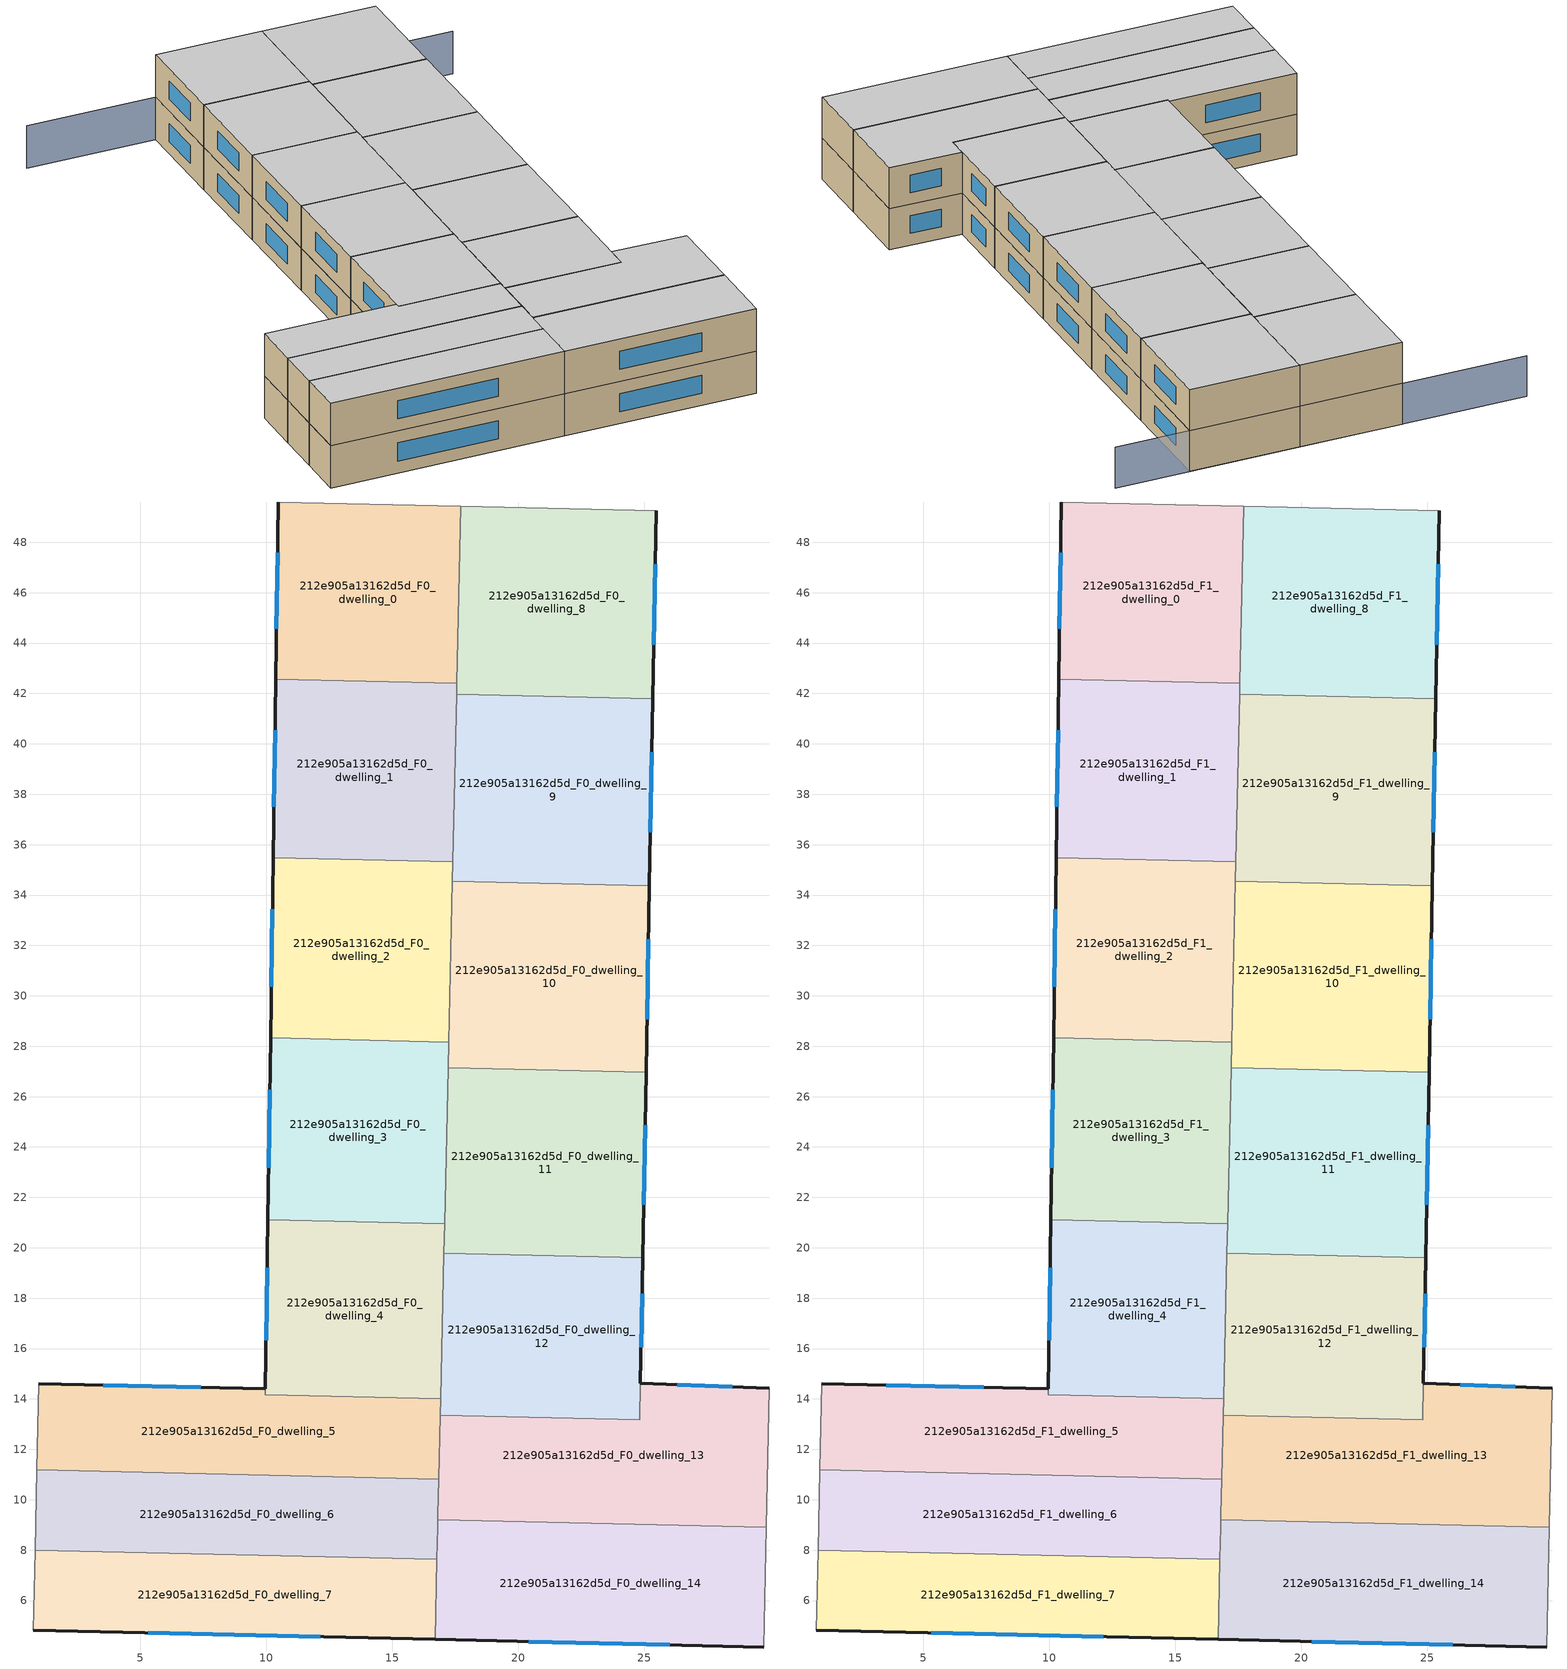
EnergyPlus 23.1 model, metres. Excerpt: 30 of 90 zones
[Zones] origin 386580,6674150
212e905a13162d5d_F0_dwelling_0
 floor ground (EU_floor_Construction): 17.72,49.43 17.56,42.4 10.37,42.57 10.47,49.6 z0
 wall outside (EU_wall_Construction): 10.47,49.6 10.37,42.57 z0:3
 wall to 212e905a13162d5d_F0_dwelling_1 (EU_wall_Construction): 10.37,42.57 17.56,42.4 z0:3
 wall adiabatic (EU_wall_Construction): 17.72,49.43 10.47,49.6 z0:3
 wall to 212e905a13162d5d_F0_dwelling_8 (EU_wall_Construction): 17.56,42.4 17.72,49.43 z0:3
 window (EU_Window_Construction): 10.44,47.59 10.4,44.58 z0.86:2.14
212e905a13162d5d_F0_dwelling_1
 floor ground (EU_floor_Construction): 17.56,42.4 17.4,35.31 10.27,35.48 10.37,42.57 z0
 wall outside (EU_wall_Construction): 10.37,42.57 10.27,35.48 z0:3
 wall to 212e905a13162d5d_F0_dwelling_2 (EU_wall_Construction): 10.27,35.48 17.4,35.31 z0:3
 wall to 212e905a13162d5d_F0_dwelling_9 (EU_wall_Construction): 17.39,35.31 17.55,41.97 z0:3
 wall to 212e905a13162d5d_F0_dwelling_8 (EU_wall_Construction): 17.55,41.97 17.56,42.4 z0:3
 window (EU_Window_Construction): 10.34,40.54 10.3,37.5 z0.86:2.14
212e905a13162d5d_F0_dwelling_10
 floor ground (EU_floor_Construction): 25.2,34.36 25.07,26.96 17.21,27.14 17.38,34.54 z0
 wall outside (EU_wall_Construction): 25.07,26.96 25.2,34.36 z0:3
 wall to 212e905a13162d5d_F0_dwelling_9 (EU_wall_Construction): 25.2,34.36 17.38,34.54 z0:3
 wall to 212e905a13162d5d_F0_dwelling_11 (EU_wall_Construction): 17.21,27.14 25.07,26.96 z0:3
 wall to 212e905a13162d5d_F0_dwelling_2 (EU_wall_Construction): 17.38,34.54 17.23,28.17 z0:3
 wall to 212e905a13162d5d_F0_dwelling_3 (EU_wall_Construction): 17.23,28.17 17.21,27.14 z0:3
 window (EU_Window_Construction): 25.1,29.08 25.16,32.25 z0.86:2.14
212e905a13162d5d_F0_dwelling_11
 floor ground (EU_floor_Construction): 25.07,26.96 24.93,19.6 17.04,19.78 17.21,27.14 z0
 wall outside (EU_wall_Construction): 24.93,19.6 25.07,26.96 z0:3
 wall to 212e905a13162d5d_F0_dwelling_12 (EU_wall_Construction): 17.04,19.78 24.93,19.6 z0:3
 wall to 212e905a13162d5d_F0_dwelling_3 (EU_wall_Construction): 17.21,27.14 17.07,20.96 z0:3
 wall to 212e905a13162d5d_F0_dwelling_4 (EU_wall_Construction): 17.07,20.96 17.04,19.78 z0:3
 window (EU_Window_Construction): 24.97,21.7 25.03,24.86 z0.86:2.14
212e905a13162d5d_F0_dwelling_12
 floor ground (EU_floor_Construction): 24.93,19.6 24.81,13.17 16.9,13.35 17.04,19.78 z0
 wall outside (EU_wall_Construction): 24.84,14.63 24.93,19.6 z0:3
 wall to 212e905a13162d5d_F0_dwelling_13 (EU_wall_Construction): 16.9,13.35 24.81,13.17 / 24.82,13.17 24.84,14.63 z0:3
 wall to 212e905a13162d5d_F0_dwelling_4 (EU_wall_Construction): 17.04,19.78 16.91,14 z0:3
 wall to 212e905a13162d5d_F0_dwelling_5 (EU_wall_Construction): 16.91,14 16.9,13.35 z0:3
 window (EU_Window_Construction): 24.87,16.05 24.91,18.18 z0.86:2.14
212e905a13162d5d_F0_dwelling_13
 floor ground (EU_floor_Construction): 29.95,14.42 29.83,8.91 16.8,9.2 16.8,9.4 16.9,13.35 24.82,13.17 24.84,14.63 z0
 wall outside (EU_wall_Construction): 29.95,14.42 24.84,14.63 z0:3
 wall adiabatic (EU_wall_Construction): 29.83,8.91 29.95,14.42 z0:3
 wall to 212e905a13162d5d_F0_dwelling_14 (EU_wall_Construction): 16.8,9.2 29.83,8.91 z0:3
 wall to 212e905a13162d5d_F0_dwelling_6 (EU_wall_Construction): 16.84,10.82 16.81,9.4 16.8,9.2 z0:3
 wall to 212e905a13162d5d_F0_dwelling_5 (EU_wall_Construction): 16.9,13.35 16.84,10.82 z0:3
 window (EU_Window_Construction): 28.49,14.48 26.3,14.57 z0.86:2.14
212e905a13162d5d_F0_dwelling_14
 floor ground (EU_floor_Construction): 29.83,8.91 29.73,4.16 16.69,4.45 16.79,8.9 16.8,9.2 z0
 wall outside (EU_wall_Construction): 16.69,4.45 29.73,4.16 z0:3
 wall adiabatic (EU_wall_Construction): 29.73,4.16 29.83,8.91 z0:3
 wall to 212e905a13162d5d_F0_dwelling_7 (EU_wall_Construction): 16.77,7.64 16.69,4.45 z0:3
 wall to 212e905a13162d5d_F0_dwelling_6 (EU_wall_Construction): 16.8,9.2 16.79,8.9 16.77,7.64 z0:3
 window (EU_Window_Construction): 20.42,4.37 26.01,4.24 z0.86:2.14
212e905a13162d5d_F0_dwelling_2
 floor ground (EU_floor_Construction): 17.4,35.31 17.23,28.17 10.16,28.33 10.27,35.48 z0
 wall outside (EU_wall_Construction): 10.27,35.48 10.16,28.33 z0:3
 wall to 212e905a13162d5d_F0_dwelling_3 (EU_wall_Construction): 10.16,28.33 17.23,28.17 z0:3
 wall to 212e905a13162d5d_F0_dwelling_9 (EU_wall_Construction): 17.38,34.54 17.39,35.31 z0:3
 window (EU_Window_Construction): 10.24,33.43 10.19,30.37 z0.86:2.14
212e905a13162d5d_F0_dwelling_3
 floor ground (EU_floor_Construction): 17.23,28.17 17.07,20.96 10.06,21.12 10.16,28.33 z0
 wall outside (EU_wall_Construction): 10.16,28.33 10.06,21.12 z0:3
 wall to 212e905a13162d5d_F0_dwelling_4 (EU_wall_Construction): 10.06,21.12 17.07,20.96 z0:3
 window (EU_Window_Construction): 10.13,26.27 10.09,23.18 z0.86:2.14
212e905a13162d5d_F0_dwelling_4
 floor ground (EU_floor_Construction): 17.07,20.96 16.91,14 9.96,14.16 9.96,14.4 10.06,21.12 z0
 wall outside (EU_wall_Construction): 10.06,21.12 9.96,14.4 z0:3
 wall to 212e905a13162d5d_F0_dwelling_5 (EU_wall_Construction): 9.96,14.4 9.96,14.16 16.91,14 z0:3
 window (EU_Window_Construction): 10.03,19.2 9.99,16.32 z0.86:2.14
212e905a13162d5d_F0_dwelling_5
 floor ground (EU_floor_Construction): 16.91,14 16.84,10.82 0.89,11.18 0.96,14.61 9.96,14.4 9.96,14.16 z0
 wall outside (EU_wall_Construction): 9.96,14.4 0.96,14.61 z0:3
 wall to 212e905a13162d5d_F0_dwelling_6 (EU_wall_Construction): 0.89,11.18 16.84,10.82 z0:3
 wall adiabatic (EU_wall_Construction): 0.96,14.61 0.89,11.18 z0:3
 window (EU_Window_Construction): 7.39,14.46 3.53,14.55 z0.86:2.14
212e905a13162d5d_F0_dwelling_6
 floor ground (EU_floor_Construction): 16.84,10.82 16.77,7.64 0.82,8 0.89,11.18 z0
 wall to 212e905a13162d5d_F0_dwelling_7 (EU_wall_Construction): 0.82,8 16.77,7.64 z0:3
 wall adiabatic (EU_wall_Construction): 0.89,11.18 0.82,8 z0:3
212e905a13162d5d_F0_dwelling_7
 floor ground (EU_floor_Construction): 16.77,7.64 16.69,4.45 0.75,4.82 0.82,8 z0
 wall outside (EU_wall_Construction): 0.75,4.82 16.69,4.45 z0:3
 wall adiabatic (EU_wall_Construction): 0.82,8 0.75,4.82 z0:3
 window (EU_Window_Construction): 5.31,4.72 12.14,4.56 z0.86:2.14
212e905a13162d5d_F0_dwelling_8
 floor ground (EU_floor_Construction): 25.47,49.26 25.33,41.79 17.55,41.97 17.72,49.43 z0
 wall outside (EU_wall_Construction): 25.33,41.79 25.47,49.26 z0:3
 wall adiabatic (EU_wall_Construction): 25.47,49.26 17.72,49.43 z0:3
 wall to 212e905a13162d5d_F0_dwelling_9 (EU_wall_Construction): 17.55,41.97 25.33,41.79 z0:3
 window (EU_Window_Construction): 25.37,43.93 25.43,47.13 z0.86:2.14
212e905a13162d5d_F0_dwelling_9
 floor ground (EU_floor_Construction): 25.33,41.79 25.2,34.36 17.38,34.54 17.55,41.97 z0
 wall outside (EU_wall_Construction): 25.2,34.36 25.33,41.79 z0:3
 window (EU_Window_Construction): 25.24,36.49 25.29,39.67 z0.86:2.14
212e905a13162d5d_F1_dwelling_0
 floor to 212e905a13162d5d_F0_dwelling_0 (EU_floor_Construction): 17.72,49.43 17.56,42.4 10.37,42.57 10.47,49.6 z3
 wall outside (EU_wall_Construction): 10.47,49.6 10.37,42.57 z3:6
 wall to 212e905a13162d5d_F1_dwelling_1 (EU_wall_Construction): 10.37,42.57 17.56,42.4 z3:6
 wall adiabatic (EU_wall_Construction): 17.72,49.43 10.47,49.6 z3:6
 wall to 212e905a13162d5d_F1_dwelling_8 (EU_wall_Construction): 17.56,42.4 17.72,49.43 z3:6
 window (EU_Window_Construction): 10.44,47.59 10.4,44.58 z3.86:5.14
 ceiling to 212e905a13162d5d_F2_dwelling_0 (EU_floor_Construction): 17.56,42.4 17.72,49.43 10.47,49.6 10.37,42.57 z6
212e905a13162d5d_F1_dwelling_1
 floor to 212e905a13162d5d_F0_dwelling_1 (EU_floor_Construction): 17.56,42.4 17.4,35.31 10.27,35.48 10.37,42.57 z3
 wall outside (EU_wall_Construction): 10.37,42.57 10.27,35.48 z3:6
 wall to 212e905a13162d5d_F1_dwelling_2 (EU_wall_Construction): 10.27,35.48 17.4,35.31 z3:6
 wall to 212e905a13162d5d_F1_dwelling_9 (EU_wall_Construction): 17.39,35.31 17.55,41.97 z3:6
 wall to 212e905a13162d5d_F1_dwelling_8 (EU_wall_Construction): 17.55,41.97 17.56,42.4 z3:6
 window (EU_Window_Construction): 10.34,40.54 10.3,37.5 z3.86:5.14
 ceiling to 212e905a13162d5d_F2_dwelling_1 (EU_floor_Construction): 17.4,35.31 17.56,42.4 10.37,42.57 10.27,35.48 z6
212e905a13162d5d_F1_dwelling_10
 floor to 212e905a13162d5d_F0_dwelling_10 (EU_floor_Construction): 25.2,34.36 25.07,26.96 17.21,27.14 17.38,34.54 z3
 wall outside (EU_wall_Construction): 25.07,26.96 25.2,34.36 z3:6
 wall to 212e905a13162d5d_F1_dwelling_9 (EU_wall_Construction): 25.2,34.36 17.38,34.54 z3:6
 wall to 212e905a13162d5d_F1_dwelling_11 (EU_wall_Construction): 17.21,27.14 25.07,26.96 z3:6
 wall to 212e905a13162d5d_F1_dwelling_2 (EU_wall_Construction): 17.38,34.54 17.23,28.17 z3:6
 wall to 212e905a13162d5d_F1_dwelling_3 (EU_wall_Construction): 17.23,28.17 17.21,27.14 z3:6
 window (EU_Window_Construction): 25.1,29.08 25.16,32.25 z3.86:5.14
 ceiling to 212e905a13162d5d_F2_dwelling_10 (EU_floor_Construction): 25.07,26.96 25.2,34.36 17.38,34.54 17.21,27.14 z6
212e905a13162d5d_F1_dwelling_11
 floor to 212e905a13162d5d_F0_dwelling_11 (EU_floor_Construction): 25.07,26.96 24.93,19.6 17.04,19.78 17.21,27.14 z3
 wall outside (EU_wall_Construction): 24.93,19.6 25.07,26.96 z3:6
 wall to 212e905a13162d5d_F1_dwelling_12 (EU_wall_Construction): 17.04,19.78 24.93,19.6 z3:6
 wall to 212e905a13162d5d_F1_dwelling_3 (EU_wall_Construction): 17.21,27.14 17.07,20.96 z3:6
 wall to 212e905a13162d5d_F1_dwelling_4 (EU_wall_Construction): 17.07,20.96 17.04,19.78 z3:6
 window (EU_Window_Construction): 24.97,21.7 25.03,24.86 z3.86:5.14
 ceiling to 212e905a13162d5d_F2_dwelling_11 (EU_floor_Construction): 24.93,19.6 25.07,26.96 17.21,27.14 17.04,19.78 z6
212e905a13162d5d_F1_dwelling_12
 floor to 212e905a13162d5d_F0_dwelling_12 (EU_floor_Construction): 24.93,19.6 24.81,13.17 16.9,13.35 17.04,19.78 z3
 wall outside (EU_wall_Construction): 24.84,14.63 24.93,19.6 z3:6
 wall to 212e905a13162d5d_F1_dwelling_13 (EU_wall_Construction): 16.9,13.35 24.81,13.17 / 24.82,13.17 24.84,14.63 z3:6
 wall to 212e905a13162d5d_F1_dwelling_4 (EU_wall_Construction): 17.04,19.78 16.91,14 z3:6
 wall to 212e905a13162d5d_F1_dwelling_5 (EU_wall_Construction): 16.91,14 16.9,13.35 z3:6
 window (EU_Window_Construction): 24.87,16.05 24.91,18.18 z3.86:5.14
 ceiling to 212e905a13162d5d_F2_dwelling_12 (EU_floor_Construction): 24.81,13.17 24.93,19.6 17.04,19.78 16.9,13.35 z6
212e905a13162d5d_F1_dwelling_13
 floor to 212e905a13162d5d_F0_dwelling_13 (EU_floor_Construction): 29.95,14.42 29.83,8.91 16.8,9.2 16.8,9.4 16.9,13.35 24.82,13.17 24.84,14.63 z3
 wall outside (EU_wall_Construction): 29.95,14.42 24.84,14.63 z3:6
 wall adiabatic (EU_wall_Construction): 29.83,8.91 29.95,14.42 z3:6
 wall to 212e905a13162d5d_F1_dwelling_14 (EU_wall_Construction): 16.8,9.2 29.83,8.91 z3:6
 wall to 212e905a13162d5d_F1_dwelling_6 (EU_wall_Construction): 16.84,10.82 16.81,9.4 16.8,9.2 z3:6
 wall to 212e905a13162d5d_F1_dwelling_5 (EU_wall_Construction): 16.9,13.35 16.84,10.82 z3:6
 window (EU_Window_Construction): 28.49,14.48 26.3,14.57 z3.86:5.14
 ceiling to 212e905a13162d5d_F2_dwelling_13 (EU_floor_Construction): 29.83,8.91 29.95,14.42 24.84,14.63 24.82,13.17 16.9,13.35 16.8,9.4 16.8,9.2 z6
212e905a13162d5d_F1_dwelling_14
 floor to 212e905a13162d5d_F0_dwelling_14 (EU_floor_Construction): 29.83,8.91 29.73,4.16 16.69,4.45 16.79,8.9 16.8,9.2 z3
 wall outside (EU_wall_Construction): 16.69,4.45 29.73,4.16 z3:6
 wall adiabatic (EU_wall_Construction): 29.73,4.16 29.83,8.91 z3:6
 wall to 212e905a13162d5d_F1_dwelling_7 (EU_wall_Construction): 16.77,7.64 16.69,4.45 z3:6
 wall to 212e905a13162d5d_F1_dwelling_6 (EU_wall_Construction): 16.8,9.2 16.79,8.9 16.77,7.64 z3:6
 window (EU_Window_Construction): 20.42,4.37 26.01,4.24 z3.86:5.14
 ceiling to 212e905a13162d5d_F2_dwelling_14 (EU_floor_Construction): 29.73,4.16 29.83,8.91 16.8,9.2 16.79,8.9 16.69,4.45 z6
212e905a13162d5d_F1_dwelling_2
 floor to 212e905a13162d5d_F0_dwelling_2 (EU_floor_Construction): 17.4,35.31 17.23,28.17 10.16,28.33 10.27,35.48 z3
 wall outside (EU_wall_Construction): 10.27,35.48 10.16,28.33 z3:6
 wall to 212e905a13162d5d_F1_dwelling_3 (EU_wall_Construction): 10.16,28.33 17.23,28.17 z3:6
 wall to 212e905a13162d5d_F1_dwelling_9 (EU_wall_Construction): 17.38,34.54 17.39,35.31 z3:6
 window (EU_Window_Construction): 10.24,33.43 10.19,30.37 z3.86:5.14
 ceiling to 212e905a13162d5d_F2_dwelling_2 (EU_floor_Construction): 17.23,28.17 17.4,35.31 10.27,35.48 10.16,28.33 z6
212e905a13162d5d_F1_dwelling_3
 floor to 212e905a13162d5d_F0_dwelling_3 (EU_floor_Construction): 17.23,28.17 17.07,20.96 10.06,21.12 10.16,28.33 z3
 wall outside (EU_wall_Construction): 10.16,28.33 10.06,21.12 z3:6
 wall to 212e905a13162d5d_F1_dwelling_4 (EU_wall_Construction): 10.06,21.12 17.07,20.96 z3:6
 window (EU_Window_Construction): 10.13,26.27 10.09,23.18 z3.86:5.14
 ceiling to 212e905a13162d5d_F2_dwelling_3 (EU_floor_Construction): 17.07,20.96 17.23,28.17 10.16,28.33 10.06,21.12 z6
212e905a13162d5d_F1_dwelling_4
 floor to 212e905a13162d5d_F0_dwelling_4 (EU_floor_Construction): 17.07,20.96 16.91,14 9.96,14.16 9.96,14.4 10.06,21.12 z3
 wall outside (EU_wall_Construction): 10.06,21.12 9.96,14.4 z3:6
 wall to 212e905a13162d5d_F1_dwelling_5 (EU_wall_Construction): 9.96,14.4 9.96,14.16 16.91,14 z3:6
 window (EU_Window_Construction): 10.03,19.2 9.99,16.32 z3.86:5.14
 ceiling to 212e905a13162d5d_F2_dwelling_4 (EU_floor_Construction): 16.91,14 17.07,20.96 10.06,21.12 9.96,14.4 9.96,14.16 z6
212e905a13162d5d_F1_dwelling_5
 floor to 212e905a13162d5d_F0_dwelling_5 (EU_floor_Construction): 16.91,14 16.84,10.82 0.89,11.18 0.96,14.61 9.96,14.4 9.96,14.16 z3
 wall outside (EU_wall_Construction): 9.96,14.4 0.96,14.61 z3:6
 wall to 212e905a13162d5d_F1_dwelling_6 (EU_wall_Construction): 0.89,11.18 16.84,10.82 z3:6
 wall adiabatic (EU_wall_Construction): 0.96,14.61 0.89,11.18 z3:6
 window (EU_Window_Construction): 7.39,14.46 3.53,14.55 z3.86:5.14
 ceiling to 212e905a13162d5d_F2_dwelling_5 (EU_floor_Construction): 16.84,10.82 16.91,14 9.96,14.16 9.96,14.4 0.96,14.61 0.89,11.18 z6
212e905a13162d5d_F1_dwelling_6
 floor to 212e905a13162d5d_F0_dwelling_6 (EU_floor_Construction): 16.84,10.82 16.77,7.64 0.82,8 0.89,11.18 z3
 wall to 212e905a13162d5d_F1_dwelling_7 (EU_wall_Construction): 0.82,8 16.77,7.64 z3:6
 wall adiabatic (EU_wall_Construction): 0.89,11.18 0.82,8 z3:6
 ceiling to 212e905a13162d5d_F2_dwelling_6 (EU_floor_Construction): 16.77,7.64 16.84,10.82 0.89,11.18 0.82,8 z6
212e905a13162d5d_F1_dwelling_7
 floor to 212e905a13162d5d_F0_dwelling_7 (EU_floor_Construction): 16.77,7.64 16.69,4.45 0.75,4.82 0.82,8 z3
 wall outside (EU_wall_Construction): 0.75,4.82 16.69,4.45 z3:6
 wall adiabatic (EU_wall_Construction): 0.82,8 0.75,4.82 z3:6
 window (EU_Window_Construction): 5.31,4.72 12.14,4.56 z3.86:5.14
 ceiling to 212e905a13162d5d_F2_dwelling_7 (EU_floor_Construction): 16.69,4.45 16.77,7.64 0.82,8 0.75,4.82 z6
212e905a13162d5d_F1_dwelling_8
 floor to 212e905a13162d5d_F0_dwelling_8 (EU_floor_Construction): 25.47,49.26 25.33,41.79 17.55,41.97 17.72,49.43 z3
 wall outside (EU_wall_Construction): 25.33,41.79 25.47,49.26 z3:6
 wall adiabatic (EU_wall_Construction): 25.47,49.26 17.72,49.43 z3:6
 wall to 212e905a13162d5d_F1_dwelling_9 (EU_wall_Construction): 17.55,41.97 25.33,41.79 z3:6
 window (EU_Window_Construction): 25.37,43.93 25.43,47.13 z3.86:5.14
 ceiling to 212e905a13162d5d_F2_dwelling_8 (EU_floor_Construction): 25.33,41.79 25.47,49.26 17.72,49.43 17.55,41.97 z6
212e905a13162d5d_F1_dwelling_9
 floor to 212e905a13162d5d_F0_dwelling_9 (EU_floor_Construction): 25.33,41.79 25.2,34.36 17.38,34.54 17.55,41.97 z3
 wall outside (EU_wall_Construction): 25.2,34.36 25.33,41.79 z3:6
 window (EU_Window_Construction): 25.24,36.49 25.29,39.67 z3.86:5.14
 ceiling to 212e905a13162d5d_F2_dwelling_9 (EU_floor_Construction): 25.2,34.36 25.33,41.79 17.55,41.97 17.38,34.54 z6
shading: 30.73,49.14 1.69,49.8 z0:3
[Building]
EU S2 Campaign: North Axis=0; Terrain=City; Solar Distribution=FullExterior
[Site:Location]
Helsinki-Vantaa.AP: Latitude=60.317; Longitude=24.963; Time Zone=2; Elevation=54.6
[SizingPeriod:WeatherFileDays]
AnnualSizingPeriod: Begin Month=1; Begin Day of Month=1; End Month=12; End Day of Month=31; Day of Week for Start Day=Monday; Use Weather File Daylight Saving Period=No; Use Weather File Rain and Snow Indicators=No
[MATERIAL]
EU_InternalMass_Material: Roughness=MediumRough; Thickness=0.1; Conductivity=1; Density=1800; Specific Heat=900; Thermal Absorptance=0.9; Solar Absorptance=0.7; Visible Absorptance=0.7
[MATERIAL:NOMASS] Roughness=MediumRough; Thermal Absorptance=0.9; Solar Absorptance=0.7; Visible Absorptance=0.7
Name | Thermal Resistance
EU_wall_NoMass | 1.10183
EU_floor_NoMass | 1.70606
[WINDOWMATERIAL:SIMPLEGLAZINGSYSTEM]
EU_Window_SimpleGlazing: UFactor=3.11035; Solar Heat Gain Coefficient=0.8; Visible Transmittance=0.8
[CONSTRUCTION]
EU_wall_Construction: EU_wall_NoMass
EU_floor_Construction: EU_floor_NoMass
EU_Window_Construction: EU_Window_SimpleGlazing
EU_InternalMass_Construction: EU_InternalMass_Material
[ZONE] Type=1; Multiplier=1; Ceiling Height=autocalculate; Floor Area=autocalculate; Part of Total Floor Area=Yes
Name | Volume
212e905a13162d5d_F0_dwelling_0; 212e905a13162d5d_F1_dwelling_0 | 152.326
212e905a13162d5d_F0_dwelling_1; 212e905a13162d5d_F1_dwelling_1 | 152.293
212e905a13162d5d_F0_dwelling_10; 212e905a13162d5d_F1_dwelling_10 | 174.07
212e905a13162d5d_F0_dwelling_11; 212e905a13162d5d_F1_dwelling_11 | 174.053
212e905a13162d5d_F0_dwelling_12; 212e905a13162d5d_F1_dwelling_12 | 152.447
212e905a13162d5d_F0_dwelling_13; 212e905a13162d5d_F1_dwelling_13 | 183.902
212e905a13162d5d_F0_dwelling_14; 212e905a13162d5d_F1_dwelling_14 | 185.788
212e905a13162d5d_F0_dwelling_2; 212e905a13162d5d_F1_dwelling_2 | 152.317
212e905a13162d5d_F0_dwelling_3; 212e905a13162d5d_F1_dwelling_3 | 152.309
212e905a13162d5d_F0_dwelling_4 | 145.847
212e905a13162d5d_F1_dwelling_4 | 145.85
212e905a13162d5d_F0_dwelling_5; 212e905a13162d5d_F1_dwelling_5 | 158.778
212e905a13162d5d_F0_dwelling_6; 212e905a13162d5d_F1_dwelling_6 | 152.311
212e905a13162d5d_F0_dwelling_7; 212e905a13162d5d_F1_dwelling_7 | 152.325
212e905a13162d5d_F0_dwelling_8; 212e905a13162d5d_F1_dwelling_8 | 174.056
212e905a13162d5d_F0_dwelling_9; 212e905a13162d5d_F1_dwelling_9 | 174.054
[INTERNALMASS] Construction=EU_InternalMass_Construction
Name | Zone or ZoneList | Surface Area
212e905a13162d5d_F0_dwelling_0_EU_InternalMass | 212e905a13162d5d_F0_dwelling_0 | 50.7753
212e905a13162d5d_F0_dwelling_1_EU_InternalMass | 212e905a13162d5d_F0_dwelling_1 | 50.7646
212e905a13162d5d_F0_dwelling_2_EU_InternalMass | 212e905a13162d5d_F0_dwelling_2 | 50.7723
212e905a13162d5d_F0_dwelling_3_EU_InternalMass | 212e905a13162d5d_F0_dwelling_3 | 50.7694
212e905a13162d5d_F0_dwelling_4_EU_InternalMass | 212e905a13162d5d_F0_dwelling_4 | 48.6167
212e905a13162d5d_F0_dwelling_5_EU_InternalMass | 212e905a13162d5d_F0_dwelling_5 | 52.9255
212e905a13162d5d_F0_dwelling_6_EU_InternalMass | 212e905a13162d5d_F0_dwelling_6 | 50.7703
212e905a13162d5d_F0_dwelling_7_EU_InternalMass | 212e905a13162d5d_F0_dwelling_7 | 50.7749
212e905a13162d5d_F0_dwelling_8_EU_InternalMass | 212e905a13162d5d_F0_dwelling_8 | 58.0188
212e905a13162d5d_F0_dwelling_9_EU_InternalMass | 212e905a13162d5d_F0_dwelling_9 | 58.0183
212e905a13162d5d_F0_dwelling_10_EU_InternalMass | 212e905a13162d5d_F0_dwelling_10 | 58.0234
212e905a13162d5d_F0_dwelling_11_EU_InternalMass | 212e905a13162d5d_F0_dwelling_11 | 58.0184
212e905a13162d5d_F0_dwelling_12_EU_InternalMass | 212e905a13162d5d_F0_dwelling_12 | 50.8318
212e905a13162d5d_F0_dwelling_13_EU_InternalMass | 212e905a13162d5d_F0_dwelling_13 | 61.3002
212e905a13162d5d_F0_dwelling_14_EU_InternalMass | 212e905a13162d5d_F0_dwelling_14 | 61.9298
212e905a13162d5d_F1_dwelling_0_EU_InternalMass | 212e905a13162d5d_F1_dwelling_0 | 50.7753
212e905a13162d5d_F1_dwelling_1_EU_InternalMass | 212e905a13162d5d_F1_dwelling_1 | 50.7646
212e905a13162d5d_F1_dwelling_2_EU_InternalMass | 212e905a13162d5d_F1_dwelling_2 | 50.7723
212e905a13162d5d_F1_dwelling_3_EU_InternalMass | 212e905a13162d5d_F1_dwelling_3 | 50.7694
212e905a13162d5d_F1_dwelling_4_EU_InternalMass | 212e905a13162d5d_F1_dwelling_4 | 48.6167
212e905a13162d5d_F1_dwelling_5_EU_InternalMass | 212e905a13162d5d_F1_dwelling_5 | 52.9255
212e905a13162d5d_F1_dwelling_6_EU_InternalMass | 212e905a13162d5d_F1_dwelling_6 | 50.7703
212e905a13162d5d_F1_dwelling_7_EU_InternalMass | 212e905a13162d5d_F1_dwelling_7 | 50.7749
212e905a13162d5d_F1_dwelling_8_EU_InternalMass | 212e905a13162d5d_F1_dwelling_8 | 58.0188
212e905a13162d5d_F1_dwelling_9_EU_InternalMass | 212e905a13162d5d_F1_dwelling_9 | 58.0183
212e905a13162d5d_F1_dwelling_10_EU_InternalMass | 212e905a13162d5d_F1_dwelling_10 | 58.0234
212e905a13162d5d_F1_dwelling_11_EU_InternalMass | 212e905a13162d5d_F1_dwelling_11 | 58.0184
212e905a13162d5d_F1_dwelling_12_EU_InternalMass | 212e905a13162d5d_F1_dwelling_12 | 50.8318
212e905a13162d5d_F1_dwelling_13_EU_InternalMass | 212e905a13162d5d_F1_dwelling_13 | 61.3002
212e905a13162d5d_F1_dwelling_14_EU_InternalMass | 212e905a13162d5d_F1_dwelling_14 | 61.9298
[OTHEREQUIPMENT] Fuel Type=Electricity; Design Level Calculation Method=Watts/Area; Power per Zone Floor Area=1; Fraction Latent=0; Fraction Radiant=0; Fraction Lost=0; Carbon Dioxide Generation Rate=0; EndUse Subcategory=EU_Step8_InternalGains
Name | Zone or ZoneList or Space or SpaceList | Schedule
EU_Step8_InternalGain_212e905a13162d5d_F0_dwelling_0_f000 | 212e905a13162d5d_F0_dwelling_0 | EU_Step8_GainSchedule_212e905a13162d5d_F0_dwelling_0_f000
EU_Step8_InternalGain_212e905a13162d5d_F0_dwelling_1_f000 | 212e905a13162d5d_F0_dwelling_1 | EU_Step8_GainSchedule_212e905a13162d5d_F0_dwelling_1_f000
EU_Step8_InternalGain_212e905a13162d5d_F0_dwelling_2_f000 | 212e905a13162d5d_F0_dwelling_2 | EU_Step8_GainSchedule_212e905a13162d5d_F0_dwelling_2_f000
EU_Step8_InternalGain_212e905a13162d5d_F0_dwelling_3_f000 | 212e905a13162d5d_F0_dwelling_3 | EU_Step8_GainSchedule_212e905a13162d5d_F0_dwelling_3_f000
EU_Step8_InternalGain_212e905a13162d5d_F0_dwelling_4_f000 | 212e905a13162d5d_F0_dwelling_4 | EU_Step8_GainSchedule_212e905a13162d5d_F0_dwelling_4_f000
EU_Step8_InternalGain_212e905a13162d5d_F0_dwelling_5_f000 | 212e905a13162d5d_F0_dwelling_5 | EU_Step8_GainSchedule_212e905a13162d5d_F0_dwelling_5_f000
EU_Step8_InternalGain_212e905a13162d5d_F0_dwelling_6_f000 | 212e905a13162d5d_F0_dwelling_6 | EU_Step8_GainSchedule_212e905a13162d5d_F0_dwelling_6_f000
EU_Step8_InternalGain_212e905a13162d5d_F0_dwelling_7_f000 | 212e905a13162d5d_F0_dwelling_7 | EU_Step8_GainSchedule_212e905a13162d5d_F0_dwelling_7_f000
EU_Step8_InternalGain_212e905a13162d5d_F0_dwelling_8_f000 | 212e905a13162d5d_F0_dwelling_8 | EU_Step8_GainSchedule_212e905a13162d5d_F0_dwelling_8_f000
EU_Step8_InternalGain_212e905a13162d5d_F0_dwelling_9_f000 | 212e905a13162d5d_F0_dwelling_9 | EU_Step8_GainSchedule_212e905a13162d5d_F0_dwelling_9_f000
EU_Step8_InternalGain_212e905a13162d5d_F0_dwelling_10_f000 | 212e905a13162d5d_F0_dwelling_10 | EU_Step8_GainSchedule_212e905a13162d5d_F0_dwelling_10_f000
EU_Step8_InternalGain_212e905a13162d5d_F0_dwelling_11_f000 | 212e905a13162d5d_F0_dwelling_11 | EU_Step8_GainSchedule_212e905a13162d5d_F0_dwelling_11_f000
EU_Step8_InternalGain_212e905a13162d5d_F0_dwelling_12_f000 | 212e905a13162d5d_F0_dwelling_12 | EU_Step8_GainSchedule_212e905a13162d5d_F0_dwelling_12_f000
EU_Step8_InternalGain_212e905a13162d5d_F0_dwelling_13_f000 | 212e905a13162d5d_F0_dwelling_13 | EU_Step8_GainSchedule_212e905a13162d5d_F0_dwelling_13_f000
EU_Step8_InternalGain_212e905a13162d5d_F0_dwelling_14_f000 | 212e905a13162d5d_F0_dwelling_14 | EU_Step8_GainSchedule_212e905a13162d5d_F0_dwelling_14_f000
EU_Step8_InternalGain_212e905a13162d5d_F1_dwelling_0_f000 | 212e905a13162d5d_F1_dwelling_0 | EU_Step8_GainSchedule_212e905a13162d5d_F1_dwelling_0_f000
EU_Step8_InternalGain_212e905a13162d5d_F1_dwelling_1_f000 | 212e905a13162d5d_F1_dwelling_1 | EU_Step8_GainSchedule_212e905a13162d5d_F1_dwelling_1_f000
EU_Step8_InternalGain_212e905a13162d5d_F1_dwelling_2_f000 | 212e905a13162d5d_F1_dwelling_2 | EU_Step8_GainSchedule_212e905a13162d5d_F1_dwelling_2_f000
EU_Step8_InternalGain_212e905a13162d5d_F1_dwelling_3_f000 | 212e905a13162d5d_F1_dwelling_3 | EU_Step8_GainSchedule_212e905a13162d5d_F1_dwelling_3_f000
EU_Step8_InternalGain_212e905a13162d5d_F1_dwelling_4_f000 | 212e905a13162d5d_F1_dwelling_4 | EU_Step8_GainSchedule_212e905a13162d5d_F1_dwelling_4_f000
EU_Step8_InternalGain_212e905a13162d5d_F1_dwelling_5_f000 | 212e905a13162d5d_F1_dwelling_5 | EU_Step8_GainSchedule_212e905a13162d5d_F1_dwelling_5_f000
EU_Step8_InternalGain_212e905a13162d5d_F1_dwelling_6_f000 | 212e905a13162d5d_F1_dwelling_6 | EU_Step8_GainSchedule_212e905a13162d5d_F1_dwelling_6_f000
EU_Step8_InternalGain_212e905a13162d5d_F1_dwelling_7_f000 | 212e905a13162d5d_F1_dwelling_7 | EU_Step8_GainSchedule_212e905a13162d5d_F1_dwelling_7_f000
EU_Step8_InternalGain_212e905a13162d5d_F1_dwelling_8_f000 | 212e905a13162d5d_F1_dwelling_8 | EU_Step8_GainSchedule_212e905a13162d5d_F1_dwelling_8_f000
EU_Step8_InternalGain_212e905a13162d5d_F1_dwelling_9_f000 | 212e905a13162d5d_F1_dwelling_9 | EU_Step8_GainSchedule_212e905a13162d5d_F1_dwelling_9_f000
EU_Step8_InternalGain_212e905a13162d5d_F1_dwelling_10_f000 | 212e905a13162d5d_F1_dwelling_10 | EU_Step8_GainSchedule_212e905a13162d5d_F1_dwelling_10_f000
EU_Step8_InternalGain_212e905a13162d5d_F1_dwelling_11_f000 | 212e905a13162d5d_F1_dwelling_11 | EU_Step8_GainSchedule_212e905a13162d5d_F1_dwelling_11_f000
EU_Step8_InternalGain_212e905a13162d5d_F1_dwelling_12_f000 | 212e905a13162d5d_F1_dwelling_12 | EU_Step8_GainSchedule_212e905a13162d5d_F1_dwelling_12_f000
EU_Step8_InternalGain_212e905a13162d5d_F1_dwelling_13_f000 | 212e905a13162d5d_F1_dwelling_13 | EU_Step8_GainSchedule_212e905a13162d5d_F1_dwelling_13_f000
EU_Step8_InternalGain_212e905a13162d5d_F1_dwelling_14_f000 | 212e905a13162d5d_F1_dwelling_14 | EU_Step8_GainSchedule_212e905a13162d5d_F1_dwelling_14_f000
[ZONEVENTILATION:DESIGNFLOWRATE] Schedule=EU_AlwaysOn; Design Flow Rate Calculation Method=AirChanges/Hour; Air Changes per Hour=0.756316; Ventilation Type=Natural; Fan Pressure Rise=0; Fan Total Efficiency=1; Constant Term Coefficient=1; Temperature Term Coefficient=0; Velocity Term Coefficient=0; Velocity Squared Term Coefficient=0; Minimum Indoor Temperature=-100; Maximum Indoor Temperature=100; Delta Temperature=-100; Minimum Outdoor Temperature=-100; Maximum Outdoor Temperature=100; Maximum Wind Speed=40
Name | Zone or ZoneList or Space or SpaceList
EU_ConstantAir_212e905a13162d5d_F0_dwelling_0 | 212e905a13162d5d_F0_dwelling_0
EU_ConstantAir_212e905a13162d5d_F0_dwelling_1 | 212e905a13162d5d_F0_dwelling_1
EU_ConstantAir_212e905a13162d5d_F0_dwelling_2 | 212e905a13162d5d_F0_dwelling_2
EU_ConstantAir_212e905a13162d5d_F0_dwelling_3 | 212e905a13162d5d_F0_dwelling_3
EU_ConstantAir_212e905a13162d5d_F0_dwelling_4 | 212e905a13162d5d_F0_dwelling_4
EU_ConstantAir_212e905a13162d5d_F0_dwelling_5 | 212e905a13162d5d_F0_dwelling_5
EU_ConstantAir_212e905a13162d5d_F0_dwelling_6 | 212e905a13162d5d_F0_dwelling_6
EU_ConstantAir_212e905a13162d5d_F0_dwelling_7 | 212e905a13162d5d_F0_dwelling_7
EU_ConstantAir_212e905a13162d5d_F0_dwelling_8 | 212e905a13162d5d_F0_dwelling_8
EU_ConstantAir_212e905a13162d5d_F0_dwelling_9 | 212e905a13162d5d_F0_dwelling_9
EU_ConstantAir_212e905a13162d5d_F0_dwelling_10 | 212e905a13162d5d_F0_dwelling_10
EU_ConstantAir_212e905a13162d5d_F0_dwelling_11 | 212e905a13162d5d_F0_dwelling_11
EU_ConstantAir_212e905a13162d5d_F0_dwelling_12 | 212e905a13162d5d_F0_dwelling_12
EU_ConstantAir_212e905a13162d5d_F0_dwelling_13 | 212e905a13162d5d_F0_dwelling_13
EU_ConstantAir_212e905a13162d5d_F0_dwelling_14 | 212e905a13162d5d_F0_dwelling_14
EU_ConstantAir_212e905a13162d5d_F1_dwelling_0 | 212e905a13162d5d_F1_dwelling_0
EU_ConstantAir_212e905a13162d5d_F1_dwelling_1 | 212e905a13162d5d_F1_dwelling_1
EU_ConstantAir_212e905a13162d5d_F1_dwelling_2 | 212e905a13162d5d_F1_dwelling_2
EU_ConstantAir_212e905a13162d5d_F1_dwelling_3 | 212e905a13162d5d_F1_dwelling_3
EU_ConstantAir_212e905a13162d5d_F1_dwelling_4 | 212e905a13162d5d_F1_dwelling_4
EU_ConstantAir_212e905a13162d5d_F1_dwelling_5 | 212e905a13162d5d_F1_dwelling_5
EU_ConstantAir_212e905a13162d5d_F1_dwelling_6 | 212e905a13162d5d_F1_dwelling_6
EU_ConstantAir_212e905a13162d5d_F1_dwelling_7 | 212e905a13162d5d_F1_dwelling_7
EU_ConstantAir_212e905a13162d5d_F1_dwelling_8 | 212e905a13162d5d_F1_dwelling_8
EU_ConstantAir_212e905a13162d5d_F1_dwelling_9 | 212e905a13162d5d_F1_dwelling_9
EU_ConstantAir_212e905a13162d5d_F1_dwelling_10 | 212e905a13162d5d_F1_dwelling_10
EU_ConstantAir_212e905a13162d5d_F1_dwelling_11 | 212e905a13162d5d_F1_dwelling_11
EU_ConstantAir_212e905a13162d5d_F1_dwelling_12 | 212e905a13162d5d_F1_dwelling_12
EU_ConstantAir_212e905a13162d5d_F1_dwelling_13 | 212e905a13162d5d_F1_dwelling_13
EU_ConstantAir_212e905a13162d5d_F1_dwelling_14 | 212e905a13162d5d_F1_dwelling_14
[HVACTEMPLATE:THERMOSTAT] Constant Heating Setpoint=20; Constant Cooling Setpoint=50
EU_HeatOnly_212e905a13162d5d_F0_dwelling_0; EU_HeatOnly_212e905a13162d5d_F0_dwelling_1; EU_HeatOnly_212e905a13162d5d_F0_dwelling_2; EU_HeatOnly_212e905a13162d5d_F0_dwelling_3; EU_HeatOnly_212e905a13162d5d_F0_dwelling_4; EU_HeatOnly_212e905a13162d5d_F0_dwelling_5; EU_HeatOnly_212e905a13162d5d_F0_dwelling_6; EU_HeatOnly_212e905a13162d5d_F0_dwelling_7; EU_HeatOnly_212e905a13162d5d_F0_dwelling_8; EU_HeatOnly_212e905a13162d5d_F0_dwelling_9; EU_HeatOnly_212e905a13162d5d_F0_dwelling_10; EU_HeatOnly_212e905a13162d5d_F0_dwelling_11; EU_HeatOnly_212e905a13162d5d_F0_dwelling_12; EU_HeatOnly_212e905a13162d5d_F0_dwelling_13; EU_HeatOnly_212e905a13162d5d_F0_dwelling_14; EU_HeatOnly_212e905a13162d5d_F1_dwelling_0; EU_HeatOnly_212e905a13162d5d_F1_dwelling_1; EU_HeatOnly_212e905a13162d5d_F1_dwelling_2; EU_HeatOnly_212e905a13162d5d_F1_dwelling_3; EU_HeatOnly_212e905a13162d5d_F1_dwelling_4; EU_HeatOnly_212e905a13162d5d_F1_dwelling_5; EU_HeatOnly_212e905a13162d5d_F1_dwelling_6; EU_HeatOnly_212e905a13162d5d_F1_dwelling_7; EU_HeatOnly_212e905a13162d5d_F1_dwelling_8; EU_HeatOnly_212e905a13162d5d_F1_dwelling_9; EU_HeatOnly_212e905a13162d5d_F1_dwelling_10; EU_HeatOnly_212e905a13162d5d_F1_dwelling_11; EU_HeatOnly_212e905a13162d5d_F1_dwelling_12; EU_HeatOnly_212e905a13162d5d_F1_dwelling_13; EU_HeatOnly_212e905a13162d5d_F1_dwelling_14; EU_HeatOnly_212e905a13162d5d_F2_dwelling_0; EU_HeatOnly_212e905a13162d5d_F2_dwelling_1; EU_HeatOnly_212e905a13162d5d_F2_dwelling_2; EU_HeatOnly_212e905a13162d5d_F2_dwelling_3; EU_HeatOnly_212e905a13162d5d_F2_dwelling_4; EU_HeatOnly_212e905a13162d5d_F2_dwelling_5; EU_HeatOnly_212e905a13162d5d_F2_dwelling_6; EU_HeatOnly_212e905a13162d5d_F2_dwelling_7; EU_HeatOnly_212e905a13162d5d_F2_dwelling_8; EU_HeatOnly_212e905a13162d5d_F2_dwelling_9; EU_HeatOnly_212e905a13162d5d_F2_dwelling_10; EU_HeatOnly_212e905a13162d5d_F2_dwelling_11; EU_HeatOnly_212e905a13162d5d_F2_dwelling_12; EU_HeatOnly_212e905a13162d5d_F2_dwelling_13; EU_HeatOnly_212e905a13162d5d_F2_dwelling_14; EU_HeatOnly_212e905a13162d5d_F3_dwelling_0; EU_HeatOnly_212e905a13162d5d_F3_dwelling_1; EU_HeatOnly_212e905a13162d5d_F3_dwelling_2; EU_HeatOnly_212e905a13162d5d_F3_dwelling_3; EU_HeatOnly_212e905a13162d5d_F3_dwelling_4; EU_HeatOnly_212e905a13162d5d_F3_dwelling_5; EU_HeatOnly_212e905a13162d5d_F3_dwelling_6; EU_HeatOnly_212e905a13162d5d_F3_dwelling_7; EU_HeatOnly_212e905a13162d5d_F3_dwelling_8; EU_HeatOnly_212e905a13162d5d_F3_dwelling_9; EU_HeatOnly_212e905a13162d5d_F3_dwelling_10; EU_HeatOnly_212e905a13162d5d_F3_dwelling_11; EU_HeatOnly_212e905a13162d5d_F3_dwelling_12; EU_HeatOnly_212e905a13162d5d_F3_dwelling_13; EU_HeatOnly_212e905a13162d5d_F3_dwelling_14; EU_HeatOnly_212e905a13162d5d_F4_dwelling_0; EU_HeatOnly_212e905a13162d5d_F4_dwelling_1; EU_HeatOnly_212e905a13162d5d_F4_dwelling_2; EU_HeatOnly_212e905a13162d5d_F4_dwelling_3; EU_HeatOnly_212e905a13162d5d_F4_dwelling_4; EU_HeatOnly_212e905a13162d5d_F4_dwelling_5; EU_HeatOnly_212e905a13162d5d_F4_dwelling_6; EU_HeatOnly_212e905a13162d5d_F4_dwelling_7; EU_HeatOnly_212e905a13162d5d_F4_dwelling_8; EU_HeatOnly_212e905a13162d5d_F4_dwelling_9; EU_HeatOnly_212e905a13162d5d_F4_dwelling_10; EU_HeatOnly_212e905a13162d5d_F4_dwelling_11; EU_HeatOnly_212e905a13162d5d_F4_dwelling_12; EU_HeatOnly_212e905a13162d5d_F4_dwelling_13; EU_HeatOnly_212e905a13162d5d_F4_dwelling_14
[HVACTEMPLATE:ZONE:IDEALLOADSAIRSYSTEM] System Availability Schedule=EU_AlwaysOn; Maximum Heating Supply Air Temperature=50; Minimum Cooling Supply Air Temperature=13; Maximum Heating Supply Air Humidity Ratio=0.0156; Minimum Cooling Supply Air Humidity Ratio=0.0077; Heating Limit=NoLimit; Cooling Limit=NoLimit; Heating Availability Schedule=EU_AlwaysOn; Cooling Availability Schedule=EU_CoolingOff; Dehumidification Control Type=ConstantSensibleHeatRatio; Cooling Sensible Heat Ratio=0.7; Dehumidification Setpoint=60; Humidification Control Type=None; Humidification Setpoint=30; Outdoor Air Method=None; Outdoor Air Flow Rate per Person=0.00944; Outdoor Air Flow Rate per Zone Floor Area=0; Outdoor Air Flow Rate per Zone=0; Demand Controlled Ventilation Type=None; Outdoor Air Economizer Type=NoEconomizer; Heat Recovery Type=None; Sensible Heat Recovery Effectiveness=0.7; Latent Heat Recovery Effectiveness=0.65
Name | Template Thermostat
212e905a13162d5d_F0_dwelling_0 | EU_HeatOnly_212e905a13162d5d_F0_dwelling_0
212e905a13162d5d_F0_dwelling_1 | EU_HeatOnly_212e905a13162d5d_F0_dwelling_1
212e905a13162d5d_F0_dwelling_2 | EU_HeatOnly_212e905a13162d5d_F0_dwelling_2
212e905a13162d5d_F0_dwelling_3 | EU_HeatOnly_212e905a13162d5d_F0_dwelling_3
212e905a13162d5d_F0_dwelling_4 | EU_HeatOnly_212e905a13162d5d_F0_dwelling_4
212e905a13162d5d_F0_dwelling_5 | EU_HeatOnly_212e905a13162d5d_F0_dwelling_5
212e905a13162d5d_F0_dwelling_6 | EU_HeatOnly_212e905a13162d5d_F0_dwelling_6
212e905a13162d5d_F0_dwelling_7 | EU_HeatOnly_212e905a13162d5d_F0_dwelling_7
212e905a13162d5d_F0_dwelling_8 | EU_HeatOnly_212e905a13162d5d_F0_dwelling_8
212e905a13162d5d_F0_dwelling_9 | EU_HeatOnly_212e905a13162d5d_F0_dwelling_9
212e905a13162d5d_F0_dwelling_10 | EU_HeatOnly_212e905a13162d5d_F0_dwelling_10
212e905a13162d5d_F0_dwelling_11 | EU_HeatOnly_212e905a13162d5d_F0_dwelling_11
212e905a13162d5d_F0_dwelling_12 | EU_HeatOnly_212e905a13162d5d_F0_dwelling_12
212e905a13162d5d_F0_dwelling_13 | EU_HeatOnly_212e905a13162d5d_F0_dwelling_13
212e905a13162d5d_F0_dwelling_14 | EU_HeatOnly_212e905a13162d5d_F0_dwelling_14
212e905a13162d5d_F1_dwelling_0 | EU_HeatOnly_212e905a13162d5d_F1_dwelling_0
212e905a13162d5d_F1_dwelling_1 | EU_HeatOnly_212e905a13162d5d_F1_dwelling_1
212e905a13162d5d_F1_dwelling_2 | EU_HeatOnly_212e905a13162d5d_F1_dwelling_2
212e905a13162d5d_F1_dwelling_3 | EU_HeatOnly_212e905a13162d5d_F1_dwelling_3
212e905a13162d5d_F1_dwelling_4 | EU_HeatOnly_212e905a13162d5d_F1_dwelling_4
212e905a13162d5d_F1_dwelling_5 | EU_HeatOnly_212e905a13162d5d_F1_dwelling_5
212e905a13162d5d_F1_dwelling_6 | EU_HeatOnly_212e905a13162d5d_F1_dwelling_6
212e905a13162d5d_F1_dwelling_7 | EU_HeatOnly_212e905a13162d5d_F1_dwelling_7
212e905a13162d5d_F1_dwelling_8 | EU_HeatOnly_212e905a13162d5d_F1_dwelling_8
212e905a13162d5d_F1_dwelling_9 | EU_HeatOnly_212e905a13162d5d_F1_dwelling_9
212e905a13162d5d_F1_dwelling_10 | EU_HeatOnly_212e905a13162d5d_F1_dwelling_10
212e905a13162d5d_F1_dwelling_11 | EU_HeatOnly_212e905a13162d5d_F1_dwelling_11
212e905a13162d5d_F1_dwelling_12 | EU_HeatOnly_212e905a13162d5d_F1_dwelling_12
212e905a13162d5d_F1_dwelling_13 | EU_HeatOnly_212e905a13162d5d_F1_dwelling_13
212e905a13162d5d_F1_dwelling_14 | EU_HeatOnly_212e905a13162d5d_F1_dwelling_14
[SIZING:ZONE] Zone Cooling Design Supply Air Temperature Input Method=SupplyAirTemperature; Zone Cooling Design Supply Air Temperature=13; Zone Heating Design Supply Air Temperature Input Method=SupplyAirTemperature; Zone Heating Design Supply Air Temperature=50; Zone Cooling Design Supply Air Humidity Ratio=0.008; Zone Heating Design Supply Air Humidity Ratio=0.008; Cooling Design Air Flow Method=DesignDay; Cooling Design Air Flow Rate=0; Cooling Minimum Air Flow per Zone Floor Area=0.000762; Cooling Minimum Air Flow=0; Cooling Minimum Air Flow Fraction=0.2; Heating Design Air Flow Method=DesignDay; Heating Design Air Flow Rate=0; Heating Maximum Air Flow per Zone Floor Area=0.002032; Heating Maximum Air Flow=0.141576; Heating Maximum Air Flow Fraction=0.3; Account for Dedicated Outdoor Air System=No; Dedicated Outdoor Air System Control Strategy=NeutralSupplyAir; Dedicated Outdoor Air Low Setpoint Temperature for Design=autosize; Dedicated Outdoor Air High Setpoint Temperature for Design=autosize; Zone Load Sizing Method=Sensible Load Only No Latent Load; Zone Latent Cooling Design Supply Air Humidity Ratio Input Method=HumidityRatioDifference; Zone Cooling Design Supply Air Humidity Ratio Difference=0.005; Zone Latent Heating Design Supply Air Humidity Ratio Input Method=HumidityRatioDifference; Zone Humidification Design Supply Air Humidity Ratio Difference=0.005
212e905a13162d5d_F0_dwelling_0; 212e905a13162d5d_F0_dwelling_1; 212e905a13162d5d_F0_dwelling_2; 212e905a13162d5d_F0_dwelling_3; 212e905a13162d5d_F0_dwelling_4; 212e905a13162d5d_F0_dwelling_5; 212e905a13162d5d_F0_dwelling_6; 212e905a13162d5d_F0_dwelling_7; 212e905a13162d5d_F0_dwelling_8; 212e905a13162d5d_F0_dwelling_9; 212e905a13162d5d_F0_dwelling_10; 212e905a13162d5d_F0_dwelling_11; 212e905a13162d5d_F0_dwelling_12; 212e905a13162d5d_F0_dwelling_13; 212e905a13162d5d_F0_dwelling_14; 212e905a13162d5d_F1_dwelling_0; 212e905a13162d5d_F1_dwelling_1; 212e905a13162d5d_F1_dwelling_2; 212e905a13162d5d_F1_dwelling_3; 212e905a13162d5d_F1_dwelling_4; 212e905a13162d5d_F1_dwelling_5; 212e905a13162d5d_F1_dwelling_6; 212e905a13162d5d_F1_dwelling_7; 212e905a13162d5d_F1_dwelling_8; 212e905a13162d5d_F1_dwelling_9; 212e905a13162d5d_F1_dwelling_10; 212e905a13162d5d_F1_dwelling_11; 212e905a13162d5d_F1_dwelling_12; 212e905a13162d5d_F1_dwelling_13; 212e905a13162d5d_F1_dwelling_14
[SCHEDULE:CONSTANT]
Name | Hourly Value
EU_AlwaysOn | 1
EU_CoolingOff | 0
[SCHEDULE:FILE] Column Number=1; Rows to Skip at Top=0; Number of Hours of Data=8760; Column Separator=Comma; Interpolate to Timestep=No; Minutes per Item=60; Adjust Schedule for Daylight Savings=Yes
Name | File
EU_Step8_GainSchedule_212e905a13162d5d_F0_dwelling_0_f000 | ../../schedules/212e905a13162d5d/212e905a13162d5d_F0_dwelling_0_f000_gain.csv
EU_Step8_GainSchedule_212e905a13162d5d_F0_dwelling_1_f000 | ../../schedules/212e905a13162d5d/212e905a13162d5d_F0_dwelling_1_f000_gain.csv
EU_Step8_GainSchedule_212e905a13162d5d_F0_dwelling_2_f000 | ../../schedules/212e905a13162d5d/212e905a13162d5d_F0_dwelling_2_f000_gain.csv
EU_Step8_GainSchedule_212e905a13162d5d_F0_dwelling_3_f000 | ../../schedules/212e905a13162d5d/212e905a13162d5d_F0_dwelling_3_f000_gain.csv
EU_Step8_GainSchedule_212e905a13162d5d_F0_dwelling_4_f000 | ../../schedules/212e905a13162d5d/212e905a13162d5d_F0_dwelling_4_f000_gain.csv
EU_Step8_GainSchedule_212e905a13162d5d_F0_dwelling_5_f000 | ../../schedules/212e905a13162d5d/212e905a13162d5d_F0_dwelling_5_f000_gain.csv
EU_Step8_GainSchedule_212e905a13162d5d_F0_dwelling_6_f000 | ../../schedules/212e905a13162d5d/212e905a13162d5d_F0_dwelling_6_f000_gain.csv
EU_Step8_GainSchedule_212e905a13162d5d_F0_dwelling_7_f000 | ../../schedules/212e905a13162d5d/212e905a13162d5d_F0_dwelling_7_f000_gain.csv
EU_Step8_GainSchedule_212e905a13162d5d_F0_dwelling_8_f000 | ../../schedules/212e905a13162d5d/212e905a13162d5d_F0_dwelling_8_f000_gain.csv
EU_Step8_GainSchedule_212e905a13162d5d_F0_dwelling_9_f000 | ../../schedules/212e905a13162d5d/212e905a13162d5d_F0_dwelling_9_f000_gain.csv
EU_Step8_GainSchedule_212e905a13162d5d_F0_dwelling_10_f000 | ../../schedules/212e905a13162d5d/212e905a13162d5d_F0_dwelling_10_f000_gain.csv
EU_Step8_GainSchedule_212e905a13162d5d_F0_dwelling_11_f000 | ../../schedules/212e905a13162d5d/212e905a13162d5d_F0_dwelling_11_f000_gain.csv
EU_Step8_GainSchedule_212e905a13162d5d_F0_dwelling_12_f000 | ../../schedules/212e905a13162d5d/212e905a13162d5d_F0_dwelling_12_f000_gain.csv
EU_Step8_GainSchedule_212e905a13162d5d_F0_dwelling_13_f000 | ../../schedules/212e905a13162d5d/212e905a13162d5d_F0_dwelling_13_f000_gain.csv
EU_Step8_GainSchedule_212e905a13162d5d_F0_dwelling_14_f000 | ../../schedules/212e905a13162d5d/212e905a13162d5d_F0_dwelling_14_f000_gain.csv
EU_Step8_GainSchedule_212e905a13162d5d_F1_dwelling_0_f000 | ../../schedules/212e905a13162d5d/212e905a13162d5d_F1_dwelling_0_f000_gain.csv
EU_Step8_GainSchedule_212e905a13162d5d_F1_dwelling_1_f000 | ../../schedules/212e905a13162d5d/212e905a13162d5d_F1_dwelling_1_f000_gain.csv
EU_Step8_GainSchedule_212e905a13162d5d_F1_dwelling_2_f000 | ../../schedules/212e905a13162d5d/212e905a13162d5d_F1_dwelling_2_f000_gain.csv
EU_Step8_GainSchedule_212e905a13162d5d_F1_dwelling_3_f000 | ../../schedules/212e905a13162d5d/212e905a13162d5d_F1_dwelling_3_f000_gain.csv
EU_Step8_GainSchedule_212e905a13162d5d_F1_dwelling_4_f000 | ../../schedules/212e905a13162d5d/212e905a13162d5d_F1_dwelling_4_f000_gain.csv
EU_Step8_GainSchedule_212e905a13162d5d_F1_dwelling_5_f000 | ../../schedules/212e905a13162d5d/212e905a13162d5d_F1_dwelling_5_f000_gain.csv
EU_Step8_GainSchedule_212e905a13162d5d_F1_dwelling_6_f000 | ../../schedules/212e905a13162d5d/212e905a13162d5d_F1_dwelling_6_f000_gain.csv
EU_Step8_GainSchedule_212e905a13162d5d_F1_dwelling_7_f000 | ../../schedules/212e905a13162d5d/212e905a13162d5d_F1_dwelling_7_f000_gain.csv
EU_Step8_GainSchedule_212e905a13162d5d_F1_dwelling_8_f000 | ../../schedules/212e905a13162d5d/212e905a13162d5d_F1_dwelling_8_f000_gain.csv
EU_Step8_GainSchedule_212e905a13162d5d_F1_dwelling_9_f000 | ../../schedules/212e905a13162d5d/212e905a13162d5d_F1_dwelling_9_f000_gain.csv
EU_Step8_GainSchedule_212e905a13162d5d_F1_dwelling_10_f000 | ../../schedules/212e905a13162d5d/212e905a13162d5d_F1_dwelling_10_f000_gain.csv
EU_Step8_GainSchedule_212e905a13162d5d_F1_dwelling_11_f000 | ../../schedules/212e905a13162d5d/212e905a13162d5d_F1_dwelling_11_f000_gain.csv
EU_Step8_GainSchedule_212e905a13162d5d_F1_dwelling_12_f000 | ../../schedules/212e905a13162d5d/212e905a13162d5d_F1_dwelling_12_f000_gain.csv
EU_Step8_GainSchedule_212e905a13162d5d_F1_dwelling_13_f000 | ../../schedules/212e905a13162d5d/212e905a13162d5d_F1_dwelling_13_f000_gain.csv
EU_Step8_GainSchedule_212e905a13162d5d_F1_dwelling_14_f000 | ../../schedules/212e905a13162d5d/212e905a13162d5d_F1_dwelling_14_f000_gain.csv
